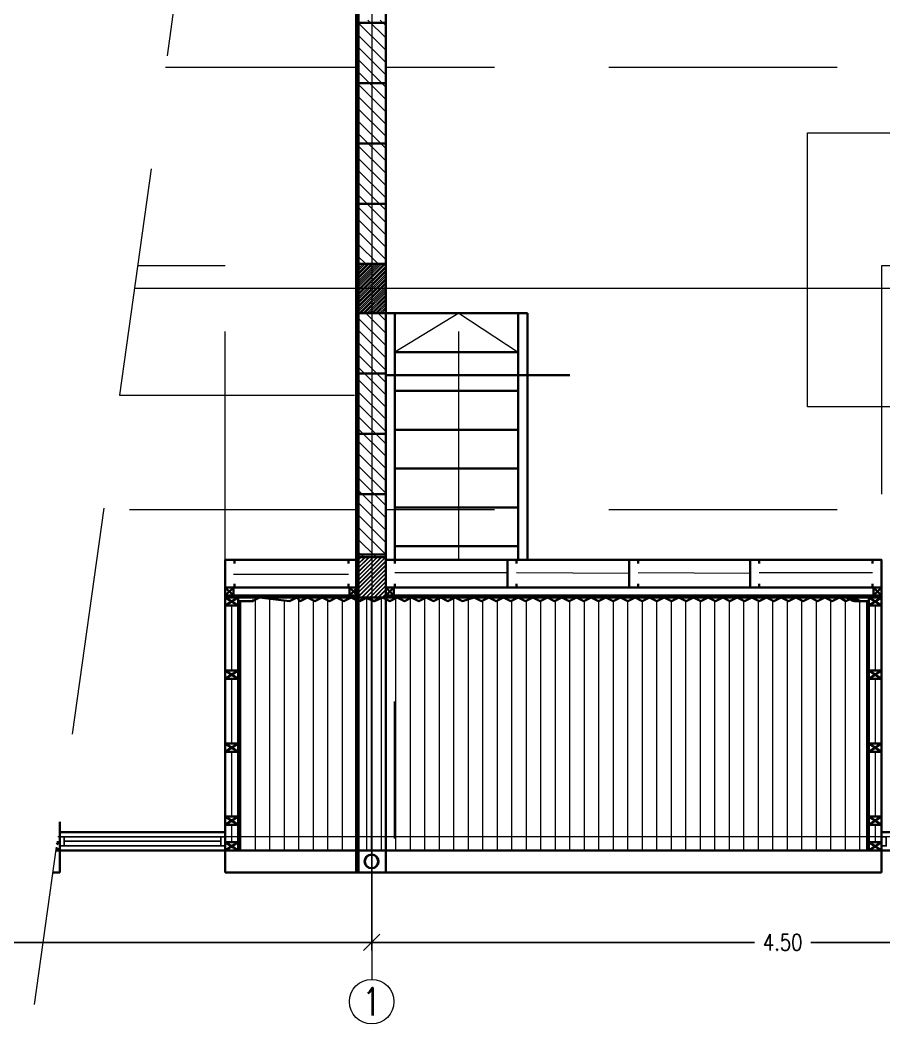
# Model space of a CAD drawing. Header units: metres. Extents: x 45 to 666, y -23 to 325.
# Drawn here: x 283.28 to 288.01, y 131.8 to 137.29 of the extents above; entities that cross this region are included whole.
import ezdxf

# ---------------------------------------------------------------- set-up
doc = ezdxf.new("R2010")
doc.units = ezdxf.units.M
doc.header["$LTSCALE"] = 5
doc.header["$MEASUREMENT"] = 0
doc.linetypes.add('HIDDEN', pattern=[0.375, 0.25, -0.125])
doc.layers.get('0').update_dxf_attribs({"color": 30})
doc.layers.get('DEFPOINTS').update_dxf_attribs({"color": 210})
for name, color, linetype, lineweight in [('A-ANNO-DIMS', 3, 'Continuous', 18), ('A-ANNO-NOTE', 7, 'Continuous', 35), ('A-ANNO-SYMB', 3, 'Continuous', 18), ('A-ANNO-TEXT', 3, 'Continuous', 18), ('A-ELEV-MBE1', 7, 'Continuous', 35), ('A-ELEV-PATT', 8, 'Continuous', 18), ('A-FLOR-FTPT', 6, 'Continuous', 70), ('A-FLOR-LEVL', 7, 'Continuous', 35), ('A-FLOR-OVHD', 3, 'HIDDEN', 18), ('A-FURN', 8, 'Continuous', 18), ('A-GLAZ-FULL', 4, 'Continuous', 25), ('A-WALL-BATT', 8, 'BATTING', 18), ('A-WALL-FULL', 7, 'Continuous', 35), ('A-WALL-FULL-EXTR', 7, 'Continuous', 35), ('A-WALL-PATT', 8, 'Continuous', 18)]:
    doc.layers.add(name, color=color, linetype=linetype, lineweight=lineweight)
doc.styles.add('E-ROMANS', font='romans.shx', dxfattribs={"width": 0.8})
doc.linetypes.add('BATTING', pattern='A,0.0001,-0.1,[134,ltypeshp.shx,S=0.1,R=0,X=-0.1,Y=0],-0.2,[134,ltypeshp.shx,S=0.1,R=180,X=0.1,Y=0],-0.1', length=0.4001)
doc.dimstyles.new('E-0050_TICK_18', dxfattribs={"dimscale": 0.001, "dimtxt": 90, "dimasz": 90, "dimexe": 45, "dimexo": 30, "dimgap": 45, "dimtad": 0, "dimzin": 0, "dimdsep": 46, "dimtxsty": 'E-ROMANS', "dimblk": 'OBLIQUE', "dimcen": 45, "dimclrd": 256, "dimclre": 256, "dimclrt": 256, "dimadec": 0, "dimazin": 0, "dimtfac": 1, "dimtmove": 1, "dimatfit": 3, "dimldrblk": 'OPEN90', "dimfxl": 1, "dimtfill": 1, "dimtolj": 1, "dimtzin": 0, "dimarcsym": 0})
doc.dimstyles.new('E-0200_TICK_12', dxfattribs={"dimscale": 0.001, "dimtxt": 240, "dimasz": 240, "dimexe": 120, "dimexo": 80, "dimgap": 120, "dimtad": 0, "dimzin": 0, "dimdsep": 46, "dimtxsty": 'E-ROMANS', "dimblk": 'OBLIQUE', "dimcen": 120, "dimclrd": 256, "dimclre": 256, "dimclrt": 256, "dimadec": 0, "dimazin": 0, "dimtfac": 1, "dimtmove": 1, "dimatfit": 3, "dimldrblk": 'OPEN90', "dimfxl": 1, "dimtfill": 1, "dimtolj": 1, "dimtzin": 0, "dimlwd": -1, "dimarcsym": 0})
pattern_1 = [(45, (120.738842, 107.65683), (-0.0112253202, 0.0112253202), [])]

# ---------------------------------------------------------------- blocks, each defined once
blk = doc.blocks.new('_Oblique')
at = {"color": 0, "linetype": 'ByBlock', "lineweight": -2}
blk.add_line((-0.5, -0.5), (0.5, 0.5), dxfattribs=at)
blk = doc.blocks.new('*D235')
at = {"layer": 'A-ANNO-DIMS', "lineweight": -2, "transparency": 16777216}
for p, q in [((280.7054, 133.5321), (280.7054, 132.2006)), ((285.2054, 133.5321), (285.2054, 132.2006)), ((280.7054, 132.2456), (282.8007, 132.2456)), ((285.2054, 132.2456), (283.1101, 132.2456))]:
    blk.add_line(p, q, dxfattribs=at)
at = {"layer": 'DEFPOINTS', "color": 0, "transparency": 16777216}
for p in [(280.7054, 133.5621), (285.2054, 133.5621), (285.2054, 132.2456)]:
    blk.add_point(p, dxfattribs=at)
at = {"layer": 'A-ANNO-DIMS', "lineweight": -2, "transparency": 16777216, "xscale": 0.09, "yscale": 0.09, "zscale": 0.09, "rotation": 180}
blk.add_blockref('_Oblique', (280.7054, 132.2456), dxfattribs=at)
at = {"layer": 'A-ANNO-DIMS', "lineweight": -2, "transparency": 16777216, "xscale": 0.09, "yscale": 0.09, "zscale": 0.09}
blk.add_blockref('_Oblique', (285.2054, 132.2456), dxfattribs=at)
at = {"layer": 'A-ANNO-DIMS', "transparency": 16777216, "insert": (282.9554, 132.2456), "char_height": 0.09, "attachment_point": 5, "style": 'E-ROMANS', "bg_fill": 3, "box_fill_scale": 1.25, "bg_fill_color": 256, "bg_fill_true_color": 13158600, "bg_fill_transparency": 0}
blk.add_mtext('\\A1;4.50', dxfattribs=at)
blk = doc.blocks.new('_Open90')
at = {"color": 0, "linetype": 'ByBlock', "lineweight": -2}
for p, q in [((0, 0), (-1, 0)), ((-0.5, 0.5), (0, 0)), ((0, 0), (-0.5, -0.5))]:
    blk.add_line(p, q, dxfattribs=at)
blk = doc.blocks.new('*D237')
at = {"layer": 'A-ANNO-DIMS', "lineweight": -2, "transparency": 16777216}
for p, q in [((285.2054, 133.5321), (285.2054, 132.2006)), ((289.7054, 133.5321), (289.7054, 132.2006)), ((285.2054, 132.2456), (287.3007, 132.2456)), ((289.7054, 132.2456), (287.6101, 132.2456))]:
    blk.add_line(p, q, dxfattribs=at)
at = {"layer": 'DEFPOINTS', "color": 0, "transparency": 16777216}
for p in [(285.2054, 133.5621), (289.7054, 133.5621), (289.7054, 132.2456)]:
    blk.add_point(p, dxfattribs=at)
at = {"layer": 'A-ANNO-DIMS', "lineweight": -2, "transparency": 16777216, "xscale": 0.09, "yscale": 0.09, "zscale": 0.09, "rotation": 180}
blk.add_blockref('_Oblique', (285.2054, 132.2456), dxfattribs=at)
at = {"layer": 'A-ANNO-DIMS', "lineweight": -2, "transparency": 16777216, "xscale": 0.09, "yscale": 0.09, "zscale": 0.09}
blk.add_blockref('_Oblique', (289.7054, 132.2456), dxfattribs=at)
at = {"layer": 'A-ANNO-DIMS', "transparency": 16777216, "insert": (287.4554, 132.2456), "char_height": 0.09, "attachment_point": 5, "style": 'E-ROMANS', "bg_fill": 3, "box_fill_scale": 1.25, "bg_fill_color": 256, "bg_fill_true_color": 13158600, "bg_fill_transparency": 0}
blk.add_mtext('\\A1;4.50', dxfattribs=at)
blk = doc.blocks.new('CAMA150X200')
for p, q in [((-1.2, 0), (-0.8, 0)), ((-1.2, -0.4), (-1.2, 0)), ((-0.8, 0), (-0.8, -0.4)), ((-0.75, -2), (-0.75, 0)), ((-0.75, 0), (0.75, 0)), ((0, 0), (-0.75, -1)), ((0, 0), (0.75, -1)), ((0.75, 0), (0.75, -2)), ((0.8, 0), (0.8, -0.4)), ((1.2, 0), (0.8, 0)), ((1.2, -0.4), (1.2, 0)), ((-0.8, -0.4), (-1.2, -0.4)), ((0.8, -0.4), (1.2, -0.4)), ((0.75, -2), (-0.75, -2))]:
    blk.add_line(p, q)

msp = doc.modelspace()

# ---------------------------------------------------------------- hatches: boundary and pattern name
at = {"layer": 'A-ELEV-PATT'}
h = msp.add_hatch(dxfattribs=at)
h.set_pattern_fill('LINE', color=256, scale=0.015, angle=135, style=0)
h.set_pattern_definition([(135, (129.73884, 107.65683), (-0.03367596, -0.03367596), [])])
h.paths.add_polyline_path([(285.2824, 137.2788), (285.2054, 137.2788), (285.2054, 136.9488), (285.2824, 136.9488)])
h.paths.add_polyline_path([(285.2054, 137.2788), (285.1284, 137.2788), (285.1284, 136.9488), (285.2054, 136.9488)])
h.paths.add_polyline_path([(285.2054, 136.9488), (285.1284, 136.9488), (285.1284, 136.6188), (285.2054, 136.6188)])
h.paths.add_polyline_path([(285.2824, 136.9488), (285.2054, 136.9488), (285.2054, 136.6188), (285.2824, 136.6188)])
h.paths.add_polyline_path([(285.2824, 136.6188), (285.2054, 136.6188), (285.2054, 136.2888), (285.2824, 136.2888)])
h.paths.add_polyline_path([(285.2054, 136.6188), (285.1284, 136.6188), (285.1284, 136.2888), (285.2054, 136.2888)])
h.paths.add_polyline_path([(285.2054, 136.2888), (285.1284, 136.2888), (285.1284, 135.9588), (285.2054, 135.9588)])
h.paths.add_polyline_path([(285.2824, 136.2888), (285.2054, 136.2888), (285.2054, 135.9588), (285.2824, 135.9588)])
h.paths.add_polyline_path([(285.2824, 135.6888), (285.2054, 135.6888), (285.2054, 135.3588), (285.2824, 135.3588)])
h.paths.add_polyline_path([(285.2054, 135.6888), (285.1284, 135.6888), (285.1284, 135.3588), (285.2054, 135.3588)])
h.paths.add_polyline_path([(285.2054, 135.3588), (285.1284, 135.3588), (285.1284, 135.0288), (285.2054, 135.0288)])
h.paths.add_polyline_path([(285.2824, 135.3588), (285.2054, 135.3588), (285.2054, 135.0288), (285.2824, 135.0288)])
h.paths.add_polyline_path([(285.2824, 135.0288), (285.2054, 135.0288), (285.2054, 134.6988), (285.2824, 134.6988)])
h.paths.add_polyline_path([(285.2054, 135.0288), (285.1284, 135.0288), (285.1284, 134.6988), (285.2054, 134.6988)])
h.paths.add_polyline_path([(285.2054, 134.6988), (285.1284, 134.6988), (285.1284, 134.3688), (285.2054, 134.3688)])
h.paths.add_polyline_path([(285.2824, 134.6988), (285.2054, 134.6988), (285.2054, 134.3688), (285.2824, 134.3688)])
h.paths.add_polyline_path([(285.2824, 134.3688), (285.2054, 134.3688), (285.2054, 134.3538), (285.2824, 134.3538)])
h.paths.add_polyline_path([(285.2054, 134.3688), (285.1284, 134.3688), (285.1284, 134.3538), (285.2054, 134.3538)])
h.paths.add_polyline_path([(285.2054, 137.2938), (285.1284, 137.2938), (285.1284, 137.2788), (285.2054, 137.2788)])
h.paths.add_polyline_path([(285.2824, 137.2938), (285.2054, 137.2938), (285.2054, 137.2788), (285.2824, 137.2788)])
h = msp.add_hatch(dxfattribs=at)
h.set_pattern_fill('LINE', color=256, scale=0.015, angle=135, style=0)
h.set_pattern_definition([(135, (129.73884, 107.65683), (-0.03367596, -0.03367596), [])])
h.paths.add_polyline_path([(285.2824, 137.2788), (285.2054, 137.2788), (285.2054, 136.9488), (285.2824, 136.9488)])
h.paths.add_polyline_path([(285.2054, 137.2788), (285.1284, 137.2788), (285.1284, 136.9488), (285.2054, 136.9488)])
h.paths.add_polyline_path([(285.2054, 136.9488), (285.1284, 136.9488), (285.1284, 136.6188), (285.2054, 136.6188)])
h.paths.add_polyline_path([(285.2824, 136.9488), (285.2054, 136.9488), (285.2054, 136.6188), (285.2824, 136.6188)])
h.paths.add_polyline_path([(285.2824, 136.6188), (285.2054, 136.6188), (285.2054, 136.2888), (285.2824, 136.2888)])
h.paths.add_polyline_path([(285.2054, 136.6188), (285.1284, 136.6188), (285.1284, 136.2888), (285.2054, 136.2888)])
h.paths.add_polyline_path([(285.2054, 136.2888), (285.1284, 136.2888), (285.1284, 135.9588), (285.2054, 135.9588)])
h.paths.add_polyline_path([(285.2824, 136.2888), (285.2054, 136.2888), (285.2054, 135.9588), (285.2824, 135.9588)])
h.paths.add_polyline_path([(285.2824, 135.6888), (285.2054, 135.6888), (285.2054, 135.3588), (285.2824, 135.3588)])
h.paths.add_polyline_path([(285.2054, 135.6888), (285.1284, 135.6888), (285.1284, 135.3588), (285.2054, 135.3588)])
h.paths.add_polyline_path([(285.2054, 135.3588), (285.1284, 135.3588), (285.1284, 135.0288), (285.2054, 135.0288)])
h.paths.add_polyline_path([(285.2824, 135.3588), (285.2054, 135.3588), (285.2054, 135.0288), (285.2824, 135.0288)])
h.paths.add_polyline_path([(285.2824, 135.0288), (285.2054, 135.0288), (285.2054, 134.6988), (285.2824, 134.6988)])
h.paths.add_polyline_path([(285.2054, 135.0288), (285.1284, 135.0288), (285.1284, 134.6988), (285.2054, 134.6988)])
h.paths.add_polyline_path([(285.2054, 134.6988), (285.1284, 134.6988), (285.1284, 134.3688), (285.2054, 134.3688)])
h.paths.add_polyline_path([(285.2824, 134.6988), (285.2054, 134.6988), (285.2054, 134.3688), (285.2824, 134.3688)])
h.paths.add_polyline_path([(285.2824, 134.3688), (285.2054, 134.3688), (285.2054, 134.3538), (285.2824, 134.3538)])
h.paths.add_polyline_path([(285.2054, 134.3688), (285.1284, 134.3688), (285.1284, 134.3538), (285.2054, 134.3538)])
h.paths.add_polyline_path([(285.2054, 137.2938), (285.1284, 137.2938), (285.1284, 137.2788), (285.2054, 137.2788)])
h.paths.add_polyline_path([(285.2824, 137.2938), (285.2054, 137.2938), (285.2054, 137.2788), (285.2824, 137.2788)])
at = {"layer": 'A-WALL-PATT'}
h = msp.add_hatch(dxfattribs=at)
h.set_pattern_fill('LINE', color=256, scale=0.015, angle=135, style=0)
h.set_pattern_definition([(135, (129.73884, 107.65683), (-0.03367596, -0.03367596), [])])
h.paths.add_polyline_path([(285.2824, 137.2788), (285.2054, 137.2788), (285.2054, 136.9488), (285.2824, 136.9488)])
h.paths.add_polyline_path([(285.2054, 137.2788), (285.1284, 137.2788), (285.1284, 136.9488), (285.2054, 136.9488)])
h.paths.add_polyline_path([(285.2054, 136.9488), (285.1284, 136.9488), (285.1284, 136.6188), (285.2054, 136.6188)])
h.paths.add_polyline_path([(285.2824, 136.9488), (285.2054, 136.9488), (285.2054, 136.6188), (285.2824, 136.6188)])
h.paths.add_polyline_path([(285.2824, 136.6188), (285.2054, 136.6188), (285.2054, 136.2888), (285.2824, 136.2888)])
h.paths.add_polyline_path([(285.2054, 136.6188), (285.1284, 136.6188), (285.1284, 136.2888), (285.2054, 136.2888)])
h.paths.add_polyline_path([(285.2054, 136.2888), (285.1284, 136.2888), (285.1284, 135.9588), (285.2054, 135.9588)])
h.paths.add_polyline_path([(285.2824, 136.2888), (285.2054, 136.2888), (285.2054, 135.9588), (285.2824, 135.9588)])
h.paths.add_polyline_path([(285.2824, 135.6888), (285.2054, 135.6888), (285.2054, 135.3588), (285.2824, 135.3588)])
h.paths.add_polyline_path([(285.2054, 135.6888), (285.1284, 135.6888), (285.1284, 135.3588), (285.2054, 135.3588)])
h.paths.add_polyline_path([(285.2054, 135.3588), (285.1284, 135.3588), (285.1284, 135.0288), (285.2054, 135.0288)])
h.paths.add_polyline_path([(285.2824, 135.3588), (285.2054, 135.3588), (285.2054, 135.0288), (285.2824, 135.0288)])
h.paths.add_polyline_path([(285.2824, 135.0288), (285.2054, 135.0288), (285.2054, 134.6988), (285.2824, 134.6988)])
h.paths.add_polyline_path([(285.2054, 135.0288), (285.1284, 135.0288), (285.1284, 134.6988), (285.2054, 134.6988)])
h.paths.add_polyline_path([(285.2054, 134.6988), (285.1284, 134.6988), (285.1284, 134.3688), (285.2054, 134.3688)])
h.paths.add_polyline_path([(285.2824, 134.6988), (285.2054, 134.6988), (285.2054, 134.3688), (285.2824, 134.3688)])
h.paths.add_polyline_path([(285.2824, 134.3688), (285.2054, 134.3688), (285.2054, 134.3538), (285.2824, 134.3538)])
h.paths.add_polyline_path([(285.2054, 134.3688), (285.1284, 134.3688), (285.1284, 134.3538), (285.2054, 134.3538)])
h.paths.add_polyline_path([(285.2054, 137.2938), (285.1284, 137.2938), (285.1284, 137.2788), (285.2054, 137.2788)])
h.paths.add_polyline_path([(285.2824, 137.2938), (285.2054, 137.2938), (285.2054, 137.2788), (285.2824, 137.2788)])
h = msp.add_hatch(dxfattribs=at)
h.set_pattern_fill('LINE', color=256, scale=0.005, angle=45, style=0)
h.set_pattern_definition(pattern_1)
h.paths.add_polyline_path([(285.2054, 135.6888), (285.2824, 135.6888), (285.2824, 135.8238), (285.2054, 135.8238)])
h.paths.add_polyline_path([(285.2054, 135.8238), (285.1284, 135.8238), (285.1284, 135.6888), (285.2054, 135.6888)])
h.paths.add_polyline_path([(285.2054, 135.9588), (285.1284, 135.9588), (285.1284, 135.8238), (285.2054, 135.8238)])
h.paths.add_polyline_path([(285.2054, 135.8238), (285.2824, 135.8238), (285.2824, 135.9588), (285.2054, 135.9588)])
h = msp.add_hatch(dxfattribs=at)
h.set_pattern_fill('LINE', color=256, scale=0.005, angle=45, style=0)
h.set_pattern_definition([(45, (125.238842, 107.65683), (-0.0112253202, 0.0112253202), [])])
h.paths.add_polyline_path([(285.2054, 135.9588), (285.1284, 135.9588), (285.1284, 135.8238), (285.2054, 135.8238)])
h.paths.add_polyline_path([(285.2824, 135.9588), (285.2054, 135.9588), (285.2054, 135.8238), (285.2824, 135.8238)])
h.paths.add_polyline_path([(285.2824, 135.8238), (285.2054, 135.8238), (285.2054, 135.6888), (285.2824, 135.6888)])
h.paths.add_polyline_path([(285.2054, 135.8238), (285.1284, 135.8238), (285.1284, 135.6888), (285.2054, 135.6888)])
h = msp.add_hatch(dxfattribs=at)
h.set_pattern_fill('LINE', color=256, scale=0.005, angle=45, style=0)
h.set_pattern_definition([(45, (125.238842, 107.65683), (-0.0112253202, 0.0112253202), [])])
h.paths.add_polyline_path([(285.2054, 135.9588), (285.1284, 135.9588), (285.1284, 135.8238), (285.2054, 135.8238)])
h.paths.add_polyline_path([(285.2824, 135.9588), (285.2054, 135.9588), (285.2054, 135.8238), (285.2824, 135.8238)])
h.paths.add_polyline_path([(285.2824, 135.8238), (285.2054, 135.8238), (285.2054, 135.6888), (285.2824, 135.6888)])
h.paths.add_polyline_path([(285.2054, 135.8238), (285.1284, 135.8238), (285.1284, 135.6888), (285.2054, 135.6888)])
h = msp.add_hatch(dxfattribs=at)
h.set_pattern_fill('LINE', color=256, scale=0.005, angle=45, style=0)
h.set_pattern_definition(pattern_1)
h.paths.add_polyline_path([(285.2824, 134.3538), (285.2054, 134.3538), (285.2054, 134.1338), (285.2824, 134.1338)])
h.paths.add_polyline_path([(285.2054, 134.3538), (285.1284, 134.3538), (285.1284, 134.1338), (285.2054, 134.1338)])
h = msp.add_hatch(dxfattribs=at)
h.set_pattern_fill('LINE', color=256, scale=0.005, angle=45, style=0)
h.set_pattern_definition([(45, (129.738842, 107.65683), (-0.0112253202, 0.0112253202), [])])
h.paths.add_polyline_path([(285.2824, 134.3538), (285.1284, 134.3538), (285.1284, 134.1338), (285.2824, 134.1338)])
h = msp.add_hatch(dxfattribs=at)
h.set_pattern_fill('LINE', color=256, scale=0.005, angle=45, style=0)
h.set_pattern_definition([(45, (129.738842, 107.65683), (-0.0112253202, 0.0112253202), [])])
h.paths.add_polyline_path([(285.2824, 134.3538), (285.1284, 134.3538), (285.1284, 134.1338), (285.2824, 134.1338)])

# ---------------------------------------------------------------- linework, layer by layer
at = {"layer": 'A-ANNO-SYMB'}
msp.add_lwpolyline([(291.7396, 135.8238), (283.9065, 135.8238)], dxfattribs=at)
at = {"layer": 'A-ANNO-SYMB', "linetype": 'Continuous', "ltscale": 5}
msp.add_circle((285.2054, 131.921), 0.1219, dxfattribs=at)
at = {"layer": 'A-ELEV-MBE1'}
for p, q in [((285.0784, 134.3388), (284.4109, 134.3388)), ((285.0784, 134.3388), (284.4534, 134.3388)), ((286.6615, 134.3388), (285.2824, 134.3388)), ((287.2777, 134.3388), (286.6648, 134.3388)), ((287.9472, 134.3388), (287.3277, 134.3388))]:
    msp.add_line(p, q, dxfattribs=at)
at = {"layer": 'A-FLOR-LEVL'}
for p, q in [((285.2824, 134.3388), (285.2824, 135.6888)), ((285.2824, 135.6888), (286.0577, 135.6888)), ((285.3324, 134.3388), (285.3324, 135.6888)), ((286.0077, 134.3388), (286.0077, 135.6888)), ((286.0577, 134.3388), (286.0577, 135.6888)), ((286.0077, 135.4763), (285.3324, 135.4763)), ((286.0077, 135.2638), (285.3324, 135.2638)), ((286.0077, 135.0513), (285.3324, 135.0513)), ((286.0077, 134.8388), (285.3324, 134.8388)), ((286.0077, 134.6263), (285.3324, 134.6263)), ((286.0077, 134.4138), (285.3324, 134.4138)), ((285.0784, 134.1888), (284.4284, 134.1888)), ((285.0784, 134.1888), (284.4484, 134.1888)), ((285.9486, 134.1888), (285.3324, 134.1888)), ((285.9486, 134.1888), (285.3324, 134.1888)), ((286.6615, 134.1888), (285.9986, 134.1888)), ((287.2777, 134.1888), (286.6648, 134.1888)), ((287.9472, 134.1888), (287.3277, 134.1888))]:
    msp.add_line(p, q, dxfattribs=at)
for points in [[(284.4484, 134.1888), (284.4034, 134.1438)], [(284.4034, 134.1888), (284.4484, 134.1438)], [(285.1284, 134.1888), (285.0834, 134.1438)], [(285.0834, 134.1888), (285.1284, 134.1438)], [(285.3274, 134.1888), (285.2824, 134.1438)], [(285.2824, 134.1888), (285.3274, 134.1438)], [(285.3274, 134.1888), (285.2824, 134.1438)], [(285.2824, 134.1888), (285.3274, 134.1438)], [(287.9974, 134.1888), (287.9524, 134.1438)], [(287.9524, 134.1888), (287.9974, 134.1438)], [(284.4734, 134.1338), (284.4034, 134.0888)], [(284.4034, 134.1338), (284.4734, 134.0888)], [(287.9274, 134.1338), (287.9974, 134.0888)], [(287.9974, 134.1338), (287.9274, 134.0888)], [(284.4034, 134.0888), (284.4034, 133.7338)], [(284.4734, 134.0888), (284.4734, 133.7338)], [(287.9274, 134.0888), (287.9274, 133.7338)], [(287.9974, 134.0888), (287.9974, 133.7338)], [(284.4734, 133.7338), (284.4034, 133.6888)], [(284.4034, 133.7338), (284.4734, 133.6888)], [(287.9274, 133.7338), (287.9974, 133.6888)], [(287.9974, 133.7338), (287.9274, 133.6888)]]:
    msp.add_lwpolyline(points, dxfattribs=at)
at = {"layer": 'A-FLOR-OVHD'}
for points in [[(285.1284, 137.0338), (284.0761, 137.0338)], [(289.6284, 137.0338), (285.2824, 137.0338)], [(284.4034, 134.3388), (284.4034, 135.9484), (283.9239, 135.9484)], [(288.9034, 134.3388), (288.9034, 135.9484), (287.9974, 135.9484), (287.9974, 134.3388), (287.9974, 134.3388)], [(285.6824, 135.6888), (285.3324, 135.4763)], [(285.6824, 134.3388), (285.6824, 134.3388), (285.6824, 135.6888)], [(285.6824, 135.6888), (286.0077, 135.4763)], [(285.1284, 134.6138), (283.7369, 134.6138)], [(289.6284, 134.6138), (285.2824, 134.6138)]]:
    msp.add_lwpolyline(points, dxfattribs=at)
at = {"layer": 'A-FURN'}
msp.add_line((285.111, 135.2382), (283.8244, 135.2382), dxfattribs=at)
at = {"layer": 'A-WALL-BATT', "ltscale": 0.018}
for p, q in [((285.0782, 134.2588), (284.4493, 134.2588)), ((285.9486, 134.2688), (285.3324, 134.2688)), ((285.9486, 134.2688), (285.3324, 134.2688)), ((286.6148, 134.2638), (285.9986, 134.2688)), ((287.2777, 134.2638), (286.6648, 134.2688)), ((287.9472, 134.2688), (287.3277, 134.2688))]:
    msp.add_line(p, q, dxfattribs=at)
for points in [[(284.4384, 134.0888), (284.4384, 133.7338)], [(287.9624, 134.0888), (287.9624, 133.7338)]]:
    msp.add_lwpolyline(points, dxfattribs=at)
at = {"layer": 'A-WALL-FULL'}
msp.add_line((285.1284, 134.3538), (285.2824, 134.3538), dxfattribs=at)
for points in [[(285.1284, 134.1338), (285.1284, 137.5138), (285.2824, 137.5138), (285.2824, 134.1338)], [(285.1284, 137.2788), (285.2824, 137.2788)], [(285.1284, 136.9488), (285.2824, 136.9488)], [(285.1284, 136.6188), (285.2824, 136.6188)], [(285.1284, 136.2888), (285.2824, 136.2888)], [(285.1284, 135.9588), (285.2824, 135.9588)], [(285.1284, 135.6888), (285.2824, 135.6888)], [(285.1284, 135.3588), (285.2824, 135.3588)], [(285.1284, 135.0288), (285.2824, 135.0288)], [(285.1284, 134.6988), (285.2824, 134.6988)], [(285.1284, 134.3688), (285.2824, 134.3688)], [(285.1284, 134.1338), (285.2824, 134.1338)]]:
    msp.add_lwpolyline(points, dxfattribs=at)
at = {"layer": 'A-WALL-FULL-EXTR'}
for p, q in [((285.1284, 134.3538), (285.2824, 134.3538)), ((285.1284, 134.3538), (285.2824, 134.3538)), ((285.1284, 134.1438), (284.4034, 134.1438)), ((284.4034, 134.1338), (284.4034, 134.1438)), ((285.1284, 134.1338), (284.4034, 134.1338)), ((287.9524, 134.1438), (285.2824, 134.1438)), ((287.9524, 134.1438), (285.2824, 134.1438)), ((287.9274, 134.1338), (285.2824, 134.1338)), ((287.9274, 134.1338), (285.2824, 134.1338)), ((287.9974, 134.1338), (287.9974, 134.1438))]:
    msp.add_line(p, q, dxfattribs=at)
for points in [[(285.1284, 134.1338), (285.1284, 137.5138), (285.2824, 137.5138), (285.2824, 134.1338)], [(285.1284, 134.1338), (285.1284, 137.5138), (285.2824, 137.5138), (285.2824, 134.1338)], [(285.1284, 137.2788), (285.2824, 137.2788)], [(285.1284, 137.2788), (285.2824, 137.2788)], [(285.1284, 136.9488), (285.2824, 136.9488)], [(285.1284, 136.9488), (285.2824, 136.9488)], [(285.1284, 136.6188), (285.2824, 136.6188)], [(285.1284, 136.6188), (285.2824, 136.6188)], [(285.1284, 136.2888), (285.2824, 136.2888)], [(285.1284, 136.2888), (285.2824, 136.2888)], [(285.1284, 135.9588), (285.2824, 135.9588)], [(285.1284, 135.9588), (285.2824, 135.9588)], [(285.1284, 135.6888), (285.2824, 135.6888)], [(285.1284, 135.6888), (285.2824, 135.6888)], [(285.1284, 135.3588), (285.2824, 135.3588)], [(285.1284, 135.3588), (285.2824, 135.3588)], [(285.1284, 135.0288), (285.2824, 135.0288)], [(285.1284, 135.0288), (285.2824, 135.0288)], [(285.1284, 134.6988), (285.2824, 134.6988)], [(285.1284, 134.6988), (285.2824, 134.6988)], [(285.1284, 134.3688), (285.2824, 134.3688)], [(285.1284, 134.3688), (285.2824, 134.3688)], [(284.4534, 134.3188), (284.4534, 134.3388), (284.4034, 134.3388), (284.4034, 134.1888), (284.4534, 134.1888), (284.4534, 134.2088)], [(285.0784, 134.3188), (285.0784, 134.3388), (285.1284, 134.3388), (285.1284, 134.1888), (285.0784, 134.1888), (285.0784, 134.2088)], [(285.0784, 134.3188), (285.0784, 134.3388), (285.1284, 134.3388), (285.1284, 134.1888), (285.0784, 134.1888), (285.0784, 134.2088)], [(285.3324, 134.3188), (285.3324, 134.3388), (285.2824, 134.3388), (285.2824, 134.1888), (285.3324, 134.1888), (285.3324, 134.2088)], [(285.3324, 134.3188), (285.3324, 134.3388), (285.2824, 134.3388), (285.2824, 134.1888), (285.3324, 134.1888), (285.3324, 134.2088)], [(285.9986, 134.3188), (285.9986, 134.3388), (285.9486, 134.3388), (285.9486, 134.1888), (285.9986, 134.1888), (285.9986, 134.2088)], [(286.6648, 134.3188), (286.6648, 134.3388), (286.6148, 134.3388), (286.6148, 134.1888), (286.6648, 134.1888), (286.6648, 134.2088)], [(287.3277, 134.3188), (287.3277, 134.3388), (287.2777, 134.3388), (287.2777, 134.1888), (287.3277, 134.1888), (287.3277, 134.2088)], [(287.9474, 134.3188), (287.9474, 134.3388), (287.9974, 134.3388), (287.9974, 134.1888), (287.9474, 134.1888), (287.9474, 134.2088)], [(284.4034, 134.1888), (284.4484, 134.1888), (284.4484, 134.1438), (284.4034, 134.1438), (284.4034, 134.1888)], [(285.0834, 134.1888), (285.1284, 134.1888), (285.1284, 134.1438), (285.0834, 134.1438), (285.0834, 134.1888)], [(285.2824, 134.1888), (285.3274, 134.1888), (285.3274, 134.1438), (285.2824, 134.1438), (285.2824, 134.1888)], [(285.2824, 134.1888), (285.3274, 134.1888), (285.3274, 134.1438), (285.2824, 134.1438), (285.2824, 134.1888)], [(287.9524, 134.1888), (287.9974, 134.1888), (287.9974, 134.1438), (287.9524, 134.1438), (287.9524, 134.1888)], [(284.4734, 134.1338), (284.4034, 134.1338), (284.4034, 134.0888), (284.4734, 134.0888), (284.4734, 134.1338)], [(285.2574, 134.1338), (285.2154, 134.1138), (285.1734, 134.1338), (285.1334, 134.1138), (285.0934, 134.1338), (285.0534, 134.1138), (285.0134, 134.1338), (284.9734, 134.1138), (284.9334, 134.1338), (284.8934, 134.1138), (284.8534, 134.1338), (284.8134, 134.1138), (284.7959, 134.1338), (284.7559, 134.1138), (284.5909, 134.1338), (284.5509, 134.1138)], [(285.1284, 134.1338), (285.2824, 134.1338)], [(287.127, 134.1338), (287.087, 134.1138), (287.047, 134.1338), (287.007, 134.1138), (286.967, 134.1338), (286.927, 134.1138), (286.887, 134.1338), (286.847, 134.1138), (286.807, 134.1338), (286.767, 134.1138), (286.727, 134.1338), (286.687, 134.1138), (286.647, 134.1338), (286.607, 134.1138), (286.567, 134.1338), (286.527, 134.1138), (286.487, 134.1338), (286.447, 134.1138), (286.407, 134.1338), (286.367, 134.1138), (286.327, 134.1338), (286.287, 134.1138), (286.247, 134.1338), (286.207, 134.1138), (286.167, 134.1338), (286.127, 134.1138), (286.087, 134.1338), (286.047, 134.1138), (286.007, 134.1338), (285.967, 134.1138), (285.927, 134.1338), (285.887, 134.1138), (285.847, 134.1338), (285.807, 134.1138), (285.767, 134.1338), (285.702, 134.1138), (285.662, 134.1338), (285.622, 134.1138), (285.584, 134.1338), (285.544, 134.1138), (285.504, 134.1338), (285.464, 134.1138), (285.424, 134.1338), (285.384, 134.1138), (285.344, 134.1338), (285.304, 134.1138), (285.264, 134.1338), (285.22, 134.1138), (285.18, 134.1338), (285.14, 134.1138), (285.1284, 134.1196)], [(285.1284, 134.1338), (285.2824, 134.1338)], [(287.127, 134.1338), (287.087, 134.1138), (287.047, 134.1338), (287.007, 134.1138), (286.967, 134.1338), (286.927, 134.1138), (286.887, 134.1338), (286.847, 134.1138), (286.807, 134.1338), (286.767, 134.1138), (286.727, 134.1338), (286.687, 134.1138), (286.647, 134.1338), (286.607, 134.1138), (286.567, 134.1338), (286.527, 134.1138), (286.487, 134.1338), (286.447, 134.1138), (286.407, 134.1338), (286.367, 134.1138), (286.327, 134.1338), (286.287, 134.1138), (286.247, 134.1338), (286.207, 134.1138), (286.167, 134.1338), (286.127, 134.1138), (286.087, 134.1338), (286.047, 134.1138), (286.007, 134.1338), (285.967, 134.1138), (285.927, 134.1338), (285.887, 134.1138), (285.847, 134.1338), (285.807, 134.1138), (285.767, 134.1338), (285.702, 134.1138), (285.662, 134.1338), (285.622, 134.1138), (285.584, 134.1338), (285.544, 134.1138), (285.504, 134.1338), (285.464, 134.1138), (285.424, 134.1338), (285.384, 134.1138), (285.344, 134.1338), (285.304, 134.1138), (285.264, 134.1338), (285.22, 134.1138), (285.18, 134.1338), (285.14, 134.1138), (285.1284, 134.1196)], [(287.127, 134.1338), (287.167, 134.1138), (287.207, 134.1338), (287.247, 134.1138), (287.287, 134.1338), (287.327, 134.1138), (287.367, 134.1338), (287.407, 134.1138), (287.447, 134.1338), (287.487, 134.1138), (287.527, 134.1338), (287.567, 134.1138), (287.607, 134.1338), (287.647, 134.1138), (287.687, 134.1338), (287.727, 134.1138), (287.767, 134.1338), (287.7823, 134.1242)], [(287.8492, 134.1159), (287.8437, 134.1131), (287.8037, 134.1331), (287.8817, 134.1131), (287.8417, 134.1331), (287.8017, 134.1131), (287.7823, 134.1242)], [(287.9274, 134.1338), (287.9974, 134.1338), (287.9974, 134.0888), (287.9274, 134.0888), (287.9274, 134.1338)], [(284.557, 134.1225), (284.557, 134.1138), (284.48, 134.1138), (284.48, 134.0888)], [(287.8492, 134.1225), (287.8492, 134.1138), (287.9261, 134.1138), (287.9261, 134.0888)], [(284.4734, 133.7338), (284.4034, 133.7338), (284.4034, 133.6888), (284.4734, 133.6888), (284.4734, 133.7338)], [(287.9274, 133.7338), (287.9974, 133.7338), (287.9974, 133.6888), (287.9274, 133.6888), (287.9274, 133.7338)]]:
    msp.add_lwpolyline(points, dxfattribs=at)

# ---------------------------------------------------------------- block references
at = {"layer": 'A-FURN', "rotation": 270}
msp.add_blockref('CAMA150X200', (289.5919, 135.9265), dxfattribs=at)

# ---------------------------------------------------------------- texts
at = {"layer": 'A-ANNO-TEXT', "ltscale": 5, "insert": (285.2054, 131.921), "char_height": 0.15, "attachment_point": 5, "style": 'E-ROMANS'}
msp.add_mtext('1', dxfattribs=at)

# ---------------------------------------------------------------- dimensions: what is measured, and where the dimension line sits
at = {"layer": 'A-ANNO-DIMS'}
dim = msp.add_linear_dim(base=(285.2054, 132.2456), p1=(280.7054, 133.5621), p2=(285.2054, 133.5621), dimstyle='E-0050_TICK_18', dxfattribs=at)
dim.commit()
dim.dimension.update_dxf_attribs({"geometry": '*D235', "text_midpoint": (282.9554, 132.2456)})

# ---------------------------------------------------------------- leaders
at = {"layer": 'A-ANNO-NOTE'}
msp.add_leader([(285.2896, 135.35), (285.3958, 135.35), (285.4462, 135.35)], dimstyle='E-0200_TICK_12', override={"dimasz": 0.2, "dimtad": 0, "dimldrblk": 'Open90'}, dxfattribs=at)

# ---------------------------------------------------------------- next in the draw order: linework, layer by layer
at = {"layer": 'A-ANNO-SYMB', "ltscale": 2}
msp.add_lwpolyline([(285.2054, 139.9986), (285.2054, 132.0429)], dxfattribs=at)
at = {"layer": 'A-FLOR-FTPT'}
msp.add_line((285.1284, 132.6288), (285.1284, 139.0188), dxfattribs=at)
at = {"layer": 'A-FLOR-LEVL'}
for p, q in [((284.4034, 133.2888), (284.4034, 132.9338)), ((284.4734, 133.2888), (284.4734, 132.9338)), ((283.4974, 132.8888), (283.4974, 132.7938)), ((284.4034, 132.8888), (284.4034, 132.7938)), ((284.4734, 132.8888), (284.4734, 132.7938)), ((283.4974, 132.6288), (283.4974, 132.7488)), ((284.4034, 132.6288), (284.4034, 132.7488)), ((283.4974, 132.6288), (283.4586, 132.6288)), ((283.4974, 132.6288), (283.4586, 132.6288))]:
    msp.add_line(p, q, dxfattribs=at)
for points in [[(284.4034, 133.6888), (284.4034, 133.3338)], [(284.4734, 133.6888), (284.4734, 133.3338)], [(284.4734, 133.3338), (284.4034, 133.2888)], [(284.4034, 133.3338), (284.4734, 133.2888)], [(284.4734, 132.9338), (284.4034, 132.8888)], [(284.4034, 132.9338), (284.4734, 132.8888)], [(283.4953, 132.8902), (283.4974, 132.8888)], [(283.4974, 132.8488), (284.4034, 132.8488)], [(283.4773, 132.7618), (283.4974, 132.7488)], [(283.4974, 132.7938), (283.4802, 132.7827)], [(284.4734, 132.7938), (284.4034, 132.7488)], [(284.4034, 132.7938), (284.4734, 132.7488)], [(283.4974, 132.7488), (284.4034, 132.7488)]]:
    msp.add_lwpolyline(points, dxfattribs=at)
at = {"layer": 'A-FLOR-OVHD'}
msp.add_line((284.5189, 140.1931), (283.3572, 131.9055), dxfattribs=at)
at = {"layer": 'A-GLAZ-FULL'}
for p, q in [((283.5224, 132.8238), (284.3784, 132.8238)), ((284.3784, 132.7988), (283.5224, 132.7988)), ((283.5224, 132.7738), (284.3784, 132.7738))]:
    msp.add_line(p, q, dxfattribs=at)
for points in [[(283.4974, 132.8238), (283.5224, 132.8238), (283.5224, 132.7738), (283.4974, 132.7738)], [(284.4034, 132.8238), (284.3784, 132.8238), (284.3784, 132.7738), (284.4034, 132.7738)]]:
    msp.add_lwpolyline(points, dxfattribs=at)
at = {"layer": 'A-WALL-BATT', "ltscale": 0.018}
for p, q in [((284.4384, 133.2888), (284.4384, 132.9338)), ((284.4384, 132.8888), (284.4384, 132.7938))]:
    msp.add_line(p, q, dxfattribs=at)
msp.add_lwpolyline([(284.4384, 133.6888), (284.4384, 133.3338)], dxfattribs=at)
at = {"layer": 'A-WALL-FULL-EXTR'}
for points in [[(284.4834, 134.1138), (284.4834, 132.7488)], [(284.4734, 133.3338), (284.4034, 133.3338), (284.4034, 133.2888), (284.4734, 133.2888), (284.4734, 133.3338)], [(284.4734, 132.9338), (284.4034, 132.9338), (284.4034, 132.8888), (284.4734, 132.8888), (284.4734, 132.9338)], [(283.4974, 132.9056), (283.4974, 132.8888), (283.4951, 132.8888)], [(283.4817, 132.7938), (283.4974, 132.7938), (283.4974, 132.7488), (283.4754, 132.7488)], [(284.4734, 132.7938), (284.4034, 132.7938), (284.4034, 132.7488), (284.4734, 132.7488), (284.4734, 132.7938)], [(284.4034, 132.7488), (284.4834, 132.7488)]]:
    msp.add_lwpolyline(points, dxfattribs=at)

# ---------------------------------------------------------------- next in the draw order: dimensions: what is measured, and where the dimension line sits
at = {"layer": 'A-ANNO-DIMS'}
dim = msp.add_linear_dim(base=(289.7054, 132.2456), p1=(285.2054, 133.5621), p2=(289.7054, 133.5621), dimstyle='E-0050_TICK_18', dxfattribs=at)
dim.commit()
dim.dimension.update_dxf_attribs({"geometry": '*D237', "text_midpoint": (287.4554, 132.2456)})

# ---------------------------------------------------------------- next in the draw order: hatches: boundary and pattern name
at = {"layer": 'A-ELEV-PATT'}
h = msp.add_hatch(dxfattribs=at)
h.set_pattern_fill('LINE', color=256, scale=0.025, angle=90, style=0)
h.set_pattern_definition([(90, (120.73884, 107.65683), (-0.079375, 2e-13), [])])
h.paths.add_polyline_path([(284.4834, 132.7488), (285.2824, 132.7488), (285.2824, 134.1338), (285.2574, 134.1338), (285.2154, 134.1138), (285.1734, 134.1338), (285.1334, 134.1138), (285.0934, 134.1338), (285.0534, 134.1138), (285.0134, 134.1338), (284.9734, 134.1138), (284.9334, 134.1338), (284.8934, 134.1138), (284.8534, 134.1338), (284.8134, 134.1138), (284.7959, 134.1338), (284.7559, 134.1138), (284.5909, 134.1338), (284.557, 134.1168), (284.557, 134.1138), (284.4834, 134.1138)])
h.paths.add_polyline_path([(282.1594, 132.7488), (282.351, 134.1158), (282.347, 134.1138), (282.307, 134.1338), (282.267, 134.1138), (282.227, 134.1338), (282.187, 134.1138), (282.147, 134.1338), (282.107, 134.1138), (282.067, 134.1338), (282.027, 134.1138), (281.987, 134.1338), (281.947, 134.1138), (281.907, 134.1338), (281.867, 134.1138), (281.827, 134.1338), (281.787, 134.1138), (281.747, 134.1338), (281.707, 134.1138), (281.667, 134.1338), (281.627, 134.1138), (281.587, 134.1338), (281.547, 134.1138), (281.507, 134.1338), (281.467, 134.1138), (281.427, 134.1338), (281.387, 134.1138), (281.347, 134.1338), (281.307, 134.1138), (281.267, 134.1338), (281.202, 134.1138), (281.162, 134.1338), (281.122, 134.1138), (281.084, 134.1338), (281.044, 134.1138), (281.004, 134.1338), (280.964, 134.1138), (280.924, 134.1338), (280.884, 134.1138), (280.844, 134.1338), (280.804, 134.1138), (280.764, 134.1338), (280.72, 134.1138), (280.68, 134.1338), (280.64, 134.1138), (280.6284, 134.1196), (280.6284, 132.7488)])
h = msp.add_hatch(dxfattribs=at)
h.set_pattern_fill('LINE', color=256, scale=0.025, angle=90, style=0)
h.set_pattern_definition([(90, (125.23884, 107.65683), (-0.079375, 2e-16), [])])
h.paths.add_polyline_path([(288.9834, 132.7488), (289.7824, 132.7488), (289.7824, 134.1338), (289.7574, 134.1338), (289.7154, 134.1138), (289.6734, 134.1338), (289.6334, 134.1138), (289.5934, 134.1338), (289.5534, 134.1138), (289.5134, 134.1338), (289.4734, 134.1138), (289.4334, 134.1338), (289.3934, 134.1138), (289.3534, 134.1338), (289.3134, 134.1138), (289.2959, 134.1338), (289.2559, 134.1138), (289.0909, 134.1338), (289.057, 134.1168), (289.057, 134.1138), (288.9834, 134.1138)])
h.paths.add_polyline_path([(285.1284, 134.1196), (285.1284, 132.7488), (287.9174, 132.7488), (287.9174, 134.104), (287.8791, 134.1138), (287.845, 134.1138), (287.8212, 134.1019), (287.7663, 134.1334), (287.727, 134.1138), (287.687, 134.1338), (287.647, 134.1138), (287.607, 134.1338), (287.567, 134.1138), (287.527, 134.1338), (287.487, 134.1138), (287.447, 134.1338), (287.407, 134.1138), (287.367, 134.1338), (287.327, 134.1138), (287.287, 134.1338), (287.247, 134.1138), (287.207, 134.1338), (287.167, 134.1138), (287.127, 134.1338), (287.087, 134.1138), (287.047, 134.1338), (287.007, 134.1138), (286.967, 134.1338), (286.927, 134.1138), (286.887, 134.1338), (286.847, 134.1138), (286.807, 134.1338), (286.767, 134.1138), (286.727, 134.1338), (286.687, 134.1138), (286.647, 134.1338), (286.607, 134.1138), (286.567, 134.1338), (286.527, 134.1138), (286.487, 134.1338), (286.447, 134.1138), (286.407, 134.1338), (286.367, 134.1138), (286.327, 134.1338), (286.287, 134.1138), (286.247, 134.1338), (286.207, 134.1138), (286.167, 134.1338), (286.127, 134.1138), (286.087, 134.1338), (286.047, 134.1138), (286.007, 134.1338), (285.967, 134.1138), (285.927, 134.1338), (285.887, 134.1138), (285.847, 134.1338), (285.807, 134.1138), (285.767, 134.1338), (285.702, 134.1138), (285.662, 134.1338), (285.622, 134.1138), (285.584, 134.1338), (285.544, 134.1138), (285.504, 134.1338), (285.464, 134.1138), (285.424, 134.1338), (285.384, 134.1138), (285.344, 134.1338), (285.304, 134.1138), (285.264, 134.1338), (285.22, 134.1138), (285.18, 134.1338), (285.14, 134.1138)])

# ---------------------------------------------------------------- next in the draw order: linework, layer by layer
at = {"layer": 'A-ANNO-SYMB'}
msp.add_lwpolyline([(291.7396, 132.8238), (283.486, 132.8238)], dxfattribs=at)
at = {"layer": 'A-FLOR-LEVL'}
for p, q in [((285.2824, 132.7488), (285.2824, 134.1338)), ((285.3324, 132.8138), (285.3324, 133.5638)), ((287.9274, 133.2888), (287.9274, 132.9338)), ((287.9974, 133.2888), (287.9974, 132.9338)), ((287.9274, 132.8888), (287.9274, 132.7938)), ((287.9974, 132.8888), (287.9974, 132.7938)), ((284.4834, 132.7488), (285.2824, 132.7488)), ((287.9174, 132.7488), (285.1284, 132.7488)), ((287.9174, 132.7488), (285.1284, 132.7488)), ((285.2824, 132.6288), (285.2824, 132.7488)), ((287.9974, 132.6288), (287.9974, 132.7488)), ((284.4034, 132.6288), (285.2824, 132.6288)), ((287.9974, 132.6288), (285.1284, 132.6288)), ((287.9974, 132.6288), (285.1284, 132.6288))]:
    msp.add_line(p, q, dxfattribs=at)
for points in [[(287.9274, 133.6888), (287.9274, 133.3338)], [(287.9974, 133.6888), (287.9974, 133.3338)], [(287.9274, 133.3338), (287.9974, 133.2888)], [(287.9974, 133.3338), (287.9274, 133.2888)], [(287.9274, 132.9338), (287.9974, 132.8888)], [(287.9974, 132.9338), (287.9274, 132.8888)], [(287.9974, 132.8488), (288.9034, 132.8488)], [(287.9274, 132.7938), (287.9974, 132.7488)], [(287.9974, 132.7938), (287.9274, 132.7488)], [(287.9974, 132.7488), (288.9034, 132.7488)]]:
    msp.add_lwpolyline(points, dxfattribs=at)
for centre in [(285.2034, 132.6888), (285.2034, 132.6888), (285.2054, 132.6888)]:
    msp.add_circle(centre, 0.0375, dxfattribs=at)
at = {"layer": 'A-GLAZ-FULL'}
msp.add_lwpolyline([(287.9974, 132.8238), (288.0224, 132.8238), (288.0224, 132.7738), (287.9974, 132.7738)], dxfattribs=at)
at = {"layer": 'A-WALL-BATT', "ltscale": 0.018}
for p, q in [((287.9624, 133.2888), (287.9624, 132.9338)), ((287.9624, 132.8888), (287.9624, 132.7938))]:
    msp.add_line(p, q, dxfattribs=at)
msp.add_lwpolyline([(287.9624, 133.6888), (287.9624, 133.3338)], dxfattribs=at)
at = {"layer": 'A-WALL-FULL-EXTR'}
msp.add_line((287.9174, 132.7488), (287.9274, 132.7488), dxfattribs=at)
for points in [[(287.9174, 134.1138), (287.9174, 132.7488)], [(287.9274, 133.3338), (287.9974, 133.3338), (287.9974, 133.2888), (287.9274, 133.2888), (287.9274, 133.3338)], [(287.9274, 132.9338), (287.9974, 132.9338), (287.9974, 132.8888), (287.9274, 132.8888), (287.9274, 132.9338)], [(287.9274, 132.7938), (287.9974, 132.7938), (287.9974, 132.7488), (287.9274, 132.7488), (287.9274, 132.7938)]]:
    msp.add_lwpolyline(points, dxfattribs=at)

doc.saveas('drawing.dxf')
